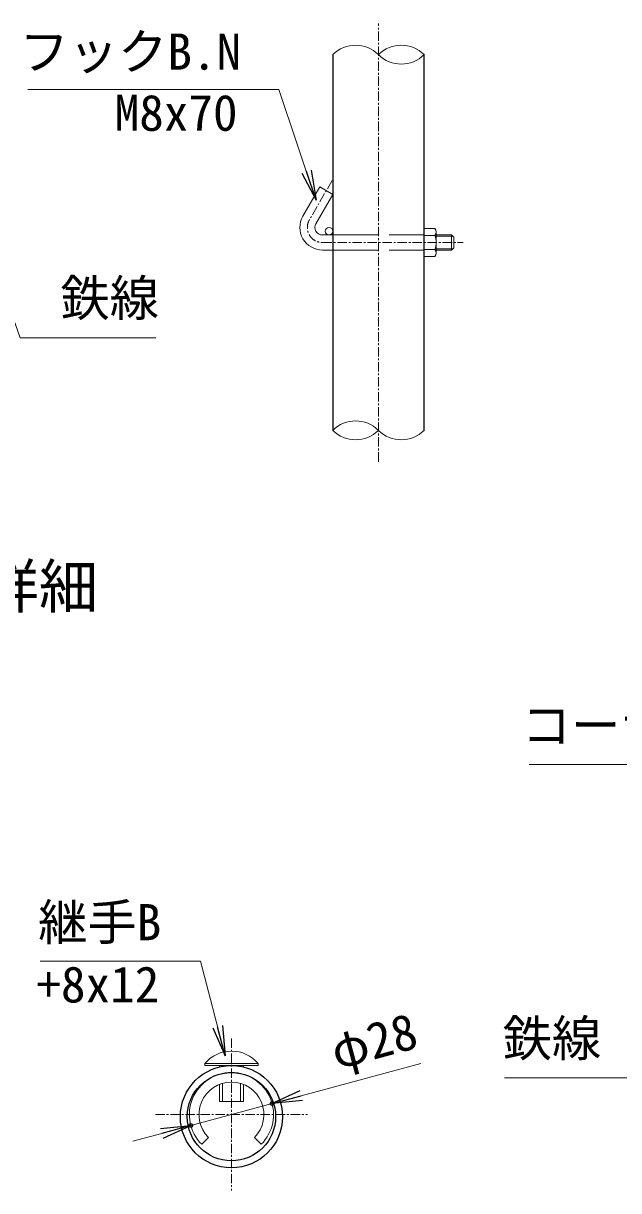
# Model space of a CAD drawing. Units: millimetres, scale not verified. Extents: x -4200 to 4200, y -2970 to 2970.
# Drawn here: x 1937 to 2729, y -752 to 802 of the extents above; entities that cross this region are included whole.
import ezdxf
from ezdxf.enums import TextEntityAlignment as Align

# ---------------------------------------------------------------- set-up
doc = ezdxf.new("R2010")
doc.units = ezdxf.units.MM
doc.header["$LTSCALE"] = 10
doc.header["$PDMODE"] = 32
doc.header["$PDSIZE"] = 5
doc.linetypes.add('DASHED', pattern=[7.5, 6, -1.5])
doc.linetypes.add('USER1', pattern=[2, 1.25, -0.25, 0.25, -0.25])
for name, color, linetype, lineweight in [('0-0_D-STR1', 1, 'Continuous', 25), ('0-2_D-STR3', 3, 'Continuous', 13), ('0-3_D-BMK', 2, 'USER1', 13), ('0-5_D-STR-DIM', 7, 'Continuous', 13), ('0-6_0', 7, 'Continuous', 25), ('0-A_D-STR-TXT', 7, 'Continuous', 13), ('0-B_D-TTL-TXT', 7, 'Continuous', 25)]:
    doc.layers.add(name, color=color, linetype=linetype, lineweight=lineweight)
doc.layers.add('0-7_DEFPOINTS', color=7, linetype='Continuous')
doc.styles.add('ＭＳ ゴシック', font='')
doc.styles.get('ＭＳ ゴシック').set_extended_font_data('MS Gothic')

# ---------------------------------------------------------------- blocks, each defined once
blk = doc.blocks.new('_Open')
at = {"layer": '0-6_0'}
blk.add_line((-10, 1.667), (0, 0), dxfattribs=at)
blk.add_lwpolyline([(-10, -1.667), (0, 0), (-10, 0)], dxfattribs=at)

msp = doc.modelspace()

# ---------------------------------------------------------------- linework, layer by layer
at = {"layer": '0-0_D-STR1'}
for p, q in [((2348.98, 759.86), (2348.98, 259.86)), ((2470.48, 259.86), (2470.48, 759.86))]:
    msp.add_line(p, q, dxfattribs=at)
for radius in [68, 58.8]:
    msp.add_circle((2214.16, -653.5), radius, dxfattribs=at)
at = {"layer": '0-2_D-STR3'}
for p, q in [((2331.66, 583.83), (2309.16, 544.86)), ((2348.98, 573.83), (2331.66, 583.83)), ((2348.98, 573.83), (2326.48, 534.86)), ((2470.48, 528.61), (2470.48, 491.11)), ((2470.48, 528.61), (2484.98, 528.61)), ((2335.14, 519.86), (2348.98, 519.86)), ((2484.98, 519.23), (2470.48, 519.23)), ((2486.73, 524.66), (2486.73, 495.74)), ((2486.73, 519.86), (2507.14, 519.86)), ((2486.73, 518.11), (2508.89, 518.11)), ((2507.14, 519.86), (2507.14, 499.86)), ((2510.14, 516.86), (2507.14, 519.86)), ((2510.14, 516.86), (2510.14, 502.86)), ((2335.14, 499.86), (2348.98, 499.86)), ((2484.98, 500.48), (2470.48, 500.48)), ((2486.73, 501.61), (2508.89, 501.61)), ((2486.73, 499.86), (2507.14, 499.86)), ((2507.14, 499.86), (2510.14, 502.86)), ((2470.48, 491.11), (2484.98, 491.11)), ((2249.76, -582.72), (2178.56, -582.72)), ((2178.56, -582.72), (2178.56, -585.5)), ((2249.76, -585.5), (2178.56, -585.5)), ((2198.16, -585.5), (2198.16, -587.41)), ((2202.16, -585.5), (2202.16, -586.56)), ((2226.16, -585.5), (2226.16, -586.56)), ((2230.16, -585.5), (2230.16, -587.41)), ((2249.76, -582.72), (2249.76, -585.5)), ((2198.16, -610.57), (2198.16, -633.5)), ((2202.16, -609.2), (2202.16, -633.5)), ((2226.16, -609.2), (2226.16, -633.5)), ((2230.16, -610.57), (2230.16, -633.5)), ((2230.16, -633.5), (2198.16, -633.5)), ((2183.62, -681.24), (2174.57, -690.29)), ((2244.71, -681.24), (2253.76, -690.29))]:
    msp.add_line(p, q, dxfattribs=at)
at = {"layer": '0-2_D-STR3', "linetype": 'DASHED'}
for p, q in [((2348.98, 519.86), (2470.48, 519.86)), ((2348.98, 499.86), (2470.48, 499.86))]:
    msp.add_line(p, q, dxfattribs=at)
at = {"layer": '0-2_D-STR3'}
msp.add_circle((2343.98, 524.86), 5, dxfattribs=at)
for centre, radius, start, end in [((2335.14, 529.86), 30, 150, 270), ((2335.14, 529.86), 10, 150, 270), ((2479.73, 523.92), 7.04, 318.21899, 41.78101), ((2460.74, 509.86), 25.99, 338.85295, 21.14705), ((2479.58, 495.8), 7.15, 319.0514, 40.9486), ((2214.16, -613.1), 46.8, 40.47549, 139.52451), ((2214.16, -650.7), 56, 315, 225), ((2214.16, -650.7), 43.2, 315, 225)]:
    msp.add_arc(centre, radius, start, end, dxfattribs=at)
at = {"layer": '0-3_D-BMK'}
for p, q in [((2409.73, 218.19), (2409.73, 801.52)), ((2348.08, 592.27), (2317.82, 539.86)), ((2335.14, 509.86), (2522.36, 509.86)), ((2214.16, -549.44), (2214.16, -751.95)), ((2112.91, -650.7), (2315.42, -650.7))]:
    msp.add_line(p, q, dxfattribs=at)
msp.add_arc((2335.14, 529.86), 20, 150, 270, dxfattribs=at)
at = {"layer": '0-5_D-STR-DIM'}
for p, q in [((2466.02, -582.64), (2306.84, -625.65)), ((2160.1, -665.31), (2268.22, -636.09)), ((2121.49, -675.74), (2082.87, -686.18))]:
    msp.add_line(p, q, dxfattribs=at)
for centre, start, end in [((2379.36, 729.29), 45.18146, 134.81854), ((2440.11, 729.29), 45.18146, 134.81854), ((2440.11, 790.43), 225.18146, 314.81854), ((2379.36, 229.29), 45.18146, 134.81854), ((2379.36, 290.43), 225.18146, 314.81854), ((2440.11, 290.43), 225.18146, 314.81854)]:
    msp.add_arc(centre, 43.09, start, end, dxfattribs=at)
at = {"layer": '0-7_DEFPOINTS'}
for p in [(2268.22, -636.09), (2160.1, -665.31)]:
    msp.add_point(p, dxfattribs=at)
at = {"layer": '0-A_D-STR-TXT'}
for points in [[(1943, 713.52), (2277.17, 713.52), (2326.11, 568.14)], [(2113.7, 383.12), (1932.82, 383.12), (1883.17, 523.34)], [(2610.51, -184.82), (3108.89, -184.82), (3186.4, -42.79)], [(2577.28, -601.95), (2758.16, -601.95), (2897.34, -423.11)], [(1959.68, -446.46), (2173.04, -446.46), (2205.31, -570.58)]]:
    msp.add_lwpolyline(points, dxfattribs=at)

# ---------------------------------------------------------------- block references
at = {"layer": '0-5_D-STR-DIM', "xscale": 4, "yscale": 4}
for p, rotation in [((2268.22, -636.09), 195.12217), ((2160.1, -665.31), 15.12217)]:
    msp.add_blockref('_Open', p, dxfattribs=dict(at, rotation=rotation))
at = {"layer": '0-A_D-STR-TXT', "xscale": 4, "yscale": 4}
for p, rotation in [((2326.75, 566.24), 288.60308), ((2205.82, -572.52), 284.57643)]:
    msp.add_blockref('_Open', p, dxfattribs=dict(at, rotation=rotation))

# ---------------------------------------------------------------- texts
at = {"layer": '0-5_D-STR-DIM', "style": 'ＭＳ ゴシック'}
msp.add_text('φ28', height=48.09, rotation=15.122, dxfattribs=at).set_placement((2357.91, -604.86), align=Align.BOTTOM_LEFT)
at = {"layer": '0-A_D-STR-TXT', "style": 'ＭＳ ゴシック'}
for s, p in [('フックB.N', (1932.09, 725.47)), ('M8x70', (2058.74, 644.07)), ('鉄線', (1986.54, 397.49)), ('コーナーエルボ', (2600.35, -171.09)), ('継手B', (1956.88, -433.11)), ('+8x12', (1954.6, -515.91)), ('鉄線', (2575, -587.59))]:
    msp.add_text(s, height=48.09, dxfattribs=at).set_placement(p, align=Align.BOTTOM_LEFT)
at = {"layer": '0-B_D-TTL-TXT', "style": 'ＭＳ ゴシック'}
msp.add_text('鉄線取付詳細', height=57.7, dxfattribs=at).set_placement((1564.36, 6.09), align=Align.BOTTOM_LEFT)

doc.saveas('drawing.dxf')
